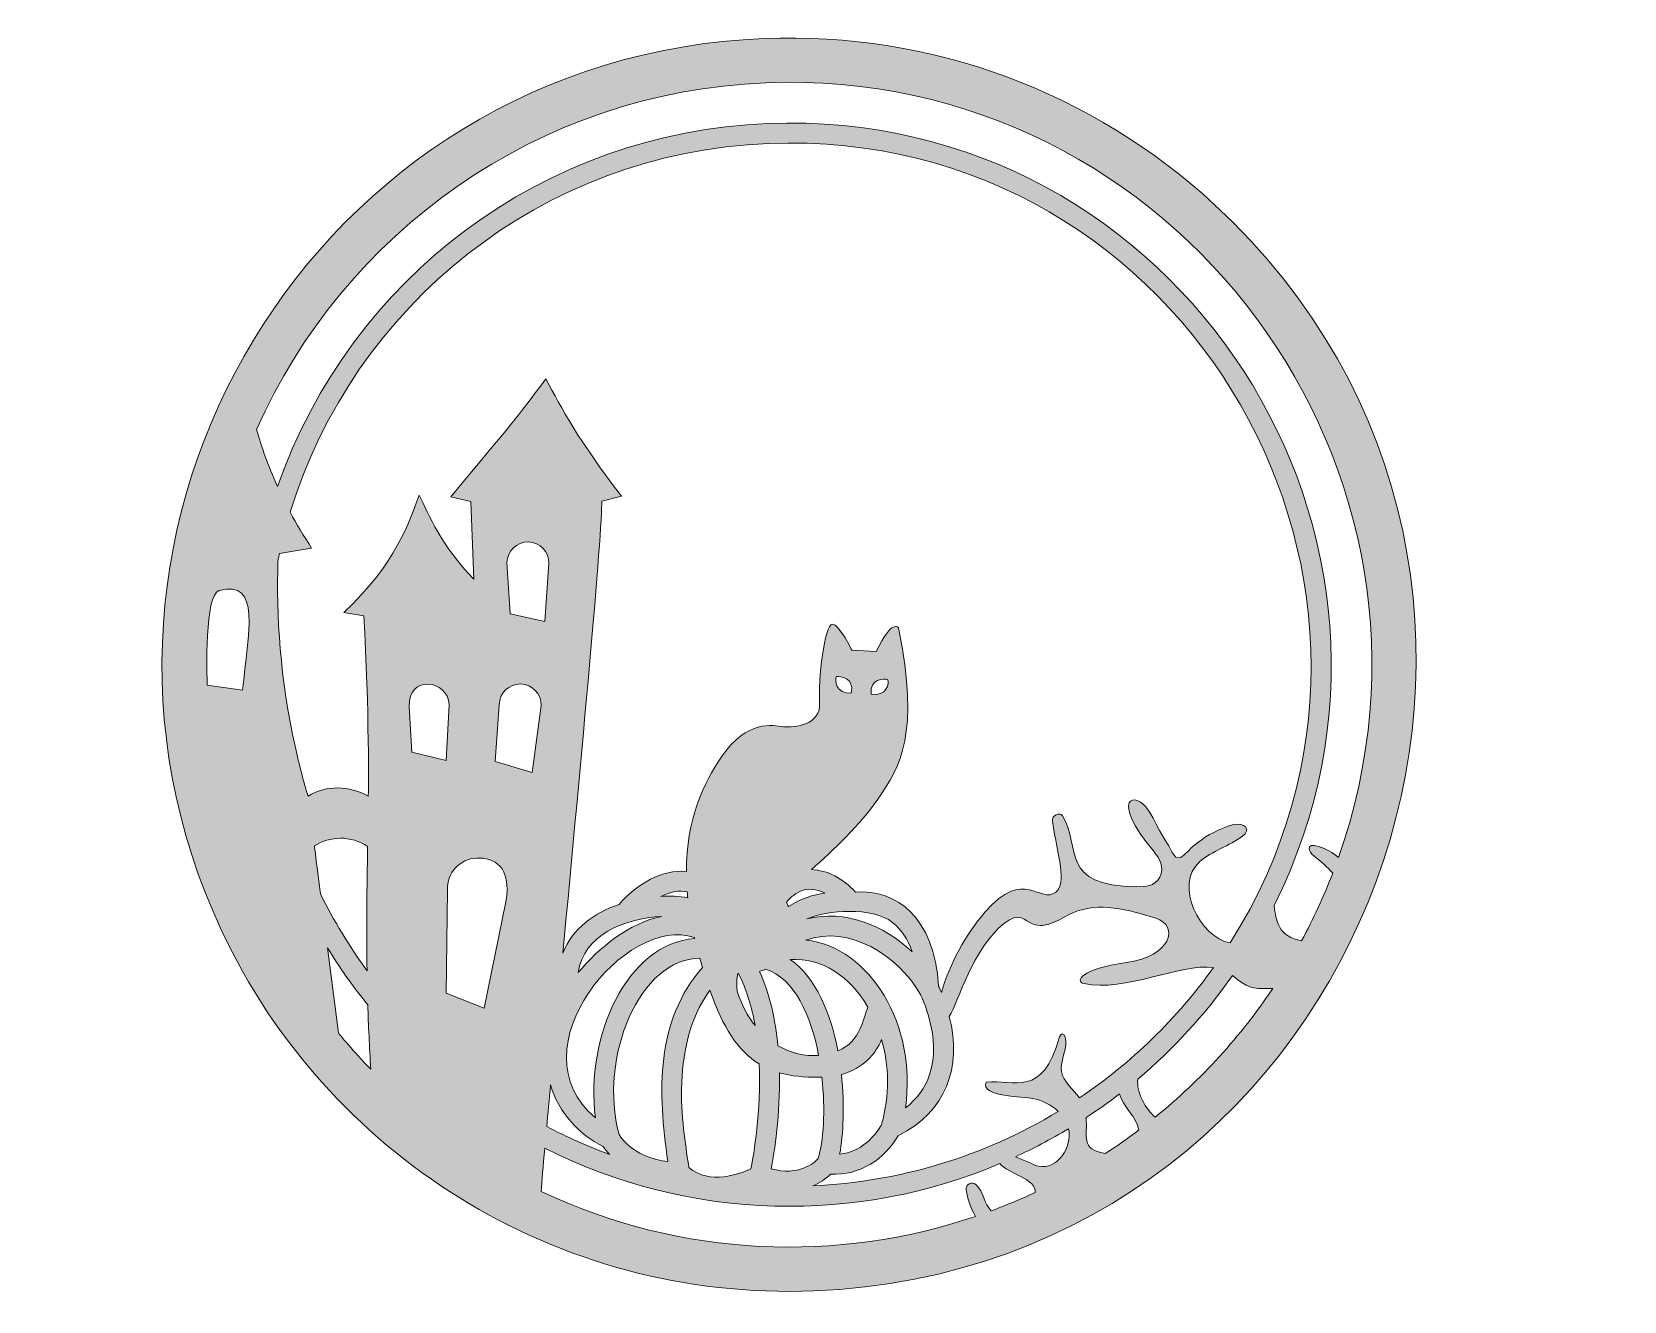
# Model space of a CAD drawing. Header units: inches. Extents: x 396 to 1666, y -1508 to -495.
import ezdxf

# ---------------------------------------------------------------- set-up
doc = ezdxf.new("R2010")
doc.units = ezdxf.units.IN
doc.header["$MEASUREMENT"] = 0
doc.layers.add('Livello 1', color=7, linetype='Continuous')

msp = doc.modelspace()

# ---------------------------------------------------------------- hatches: boundary and pattern name
at = {"layer": 'Livello 1', "true_color": 0xffffff}
h = msp.add_hatch(color=7, dxfattribs=at)
h.dxf.hatch_style = 2
edge = h.paths.add_edge_path()
edge.add_spline(control_points=[(1339.3, -632.7), (1242.4, -543.2), (1114.5, -495.1), (980.2, -500.4), (622, -514.6), (395.7, -890.3), (547.4, -1212.7), (630.5, -1389.3), (813, -1507.8), (1019.9, -1499.6), (1463.1, -1482), (1666.5, -934.9), (1339.3, -632.7)], knot_values=[0, 0, 0, 0, 1, 1, 1, 2, 2, 2, 3, 3, 3, 4, 4, 4, 4], degree=3, periodic=1)
edge = h.paths.add_edge_path()
edge.add_spline(control_points=[(563.8, -1020.3), (563.8, -1020.3), (535.7, -1016.2), (535.7, -1016.2), (535.4, -1007.7), (533.3, -944.2), (545.2, -940.9), (578.7, -931.6), (568.6, -974.3), (563.8, -1020.3)], knot_values=[0, 0, 0, 0, 1, 1, 1, 2, 2, 2, 3, 3, 3, 3], degree=3, periodic=1)
edge = h.paths.add_edge_path()
edge.add_spline(control_points=[(640.3, -1293.7), (640.3, -1293.7), (631.6, -1225.9), (631.6, -1225.9), (641.4, -1241.6), (650.4, -1255), (663.8, -1271.4), (664.3, -1287.7), (665.1, -1304.7), (666.2, -1322.8), (652.5, -1308.7), (641.1, -1294.9), (640.3, -1293.7)], knot_values=[0, 0, 0, 0, 1, 1, 1, 2, 2, 2, 3, 3, 3, 4, 4, 4, 4], degree=3, periodic=1)
edge = h.paths.add_edge_path()
edge.add_spline(control_points=[(663.2, -1244.2), (649.1, -1224.9), (636.7, -1204.3), (626, -1182.7), (626, -1182.6), (621.2, -1144.6), (621.2, -1144.6), (633.8, -1136.6), (650.1, -1136), (663.7, -1145.1), (663.2, -1178), (662.6, -1209.7), (663.2, -1244.2)], knot_values=[0, 0, 0, 0, 1, 1, 1, 2, 2, 2, 3, 3, 3, 4, 4, 4, 4], degree=3, periodic=1)
edge = h.paths.add_edge_path()
edge.add_spline(control_points=[(664.2, -1104.8), (648.3, -1096.6), (631.5, -1095.7), (616.1, -1104.9), (612.4, -1092.5), (609, -1079.6), (606, -1066), (593.8, -1011.2), (590.7, -960.7), (592.1, -917.3), (592.2, -916.3), (592.5, -915.4), (592.7, -914.4), (593, -912.9), (593.3, -911.4), (593.3, -911.4), (593.3, -911.4), (619, -907), (619, -907), (612.6, -897.2), (606.9, -887.7), (601.9, -878.4), (652.3, -714), (802.3, -591.3), (983.5, -584.1), (1318.7, -570.8), (1529.9, -940.7), (1352.1, -1221.9), (1328.2, -1218.2), (1306.9, -1175.5), (1327.7, -1157.2), (1337.4, -1148.8), (1351.5, -1144.5), (1362, -1136.8), (1369, -1131.7), (1363.3, -1125.4), (1354.8, -1127.6), (1330.9, -1134), (1317.8, -1149.5), (1315.4, -1151.8), (1307.7, -1159), (1306, -1148.2), (1301.6, -1142), (1295.3, -1133.2), (1292.2, -1124.5), (1286.8, -1116.2), (1276.1, -1099.8), (1255.3, -1106), (1290.8, -1148.6), (1295.7, -1154.6), (1299.9, -1161.8), (1295.9, -1169.5), (1291.9, -1177.1), (1284.4, -1177.2), (1277.6, -1177.1), (1215.1, -1176.5), (1233.6, -1146.1), (1218.3, -1120.7), (1216.1, -1117), (1209.6, -1120.3), (1210.2, -1124.9), (1214.5, -1153.3), (1221.9, -1174.3), (1213, -1181.4), (1200.4, -1191.6), (1187.8, -1161.2), (1156.6, -1197.3), (1140.5, -1215.9), (1128.5, -1238), (1121.6, -1261.5), (1120.6, -1259.3), (1119.8, -1257.6), (1119.3, -1256.4), (1115.9, -1201.5), (1086.1, -1179.3), (1053, -1181.4), (1043.1, -1170.5), (1030.5, -1163.9), (1017.9, -1163.5), (1035.1, -1148.3), (1057.1, -1127.6), (1070.9, -1107.3), (1089, -1080.6), (1104.4, -1055.7), (1087.4, -970.7), (1087.4, -970.7), (1082.3, -962.6), (1069.6, -989.6), (1069.6, -989.6), (1050, -988.5), (1050, -988.5), (1050, -988.5), (1040.3, -967.5), (1034.4, -967.7), (1028.5, -967.8), (1023.1, -1012.4), (1024.4, -1030.2), (1025.8, -1048), (1004.5, -1050.5), (995.6, -1049.5), (986.7, -1048.5), (967, -1043.3), (946.2, -1073.5), (931.7, -1094.5), (918, -1123.4), (918.1, -1165.1), (898.8, -1163), (879, -1174.9), (864.3, -1191.2), (844.3, -1198.2), (827.3, -1210.3), (819.5, -1230.2), (833.9, -1077.2), (851.4, -890), (850.5, -869.4), (850.5, -869.4), (866.3, -865.5), (866.3, -865.5), (831.1, -820), (818.8, -795.7), (806, -771.9), (781.5, -804.9), (780.2, -805.7), (730, -866.1), (730, -866.1), (746, -869.9), (746, -869.9), (746, -869.9), (748.4, -931.8), (748.4, -931.8), (722.3, -904.9), (712.5, -880.5), (704.9, -864.8), (696.8, -885.7), (686.3, -919.9), (644.7, -958.3), (644.7, -958.3), (660.7, -961), (660.7, -961), (665, -1035.6), (664.4, -1103.5), (664.2, -1104.8)], knot_values=[0, 0, 0, 0, 1, 1, 1, 2, 2, 2, 3, 3, 3, 4, 4, 4, 5, 5, 5, 6, 6, 6, 7, 7, 7, 8, 8, 8, 9, 9, 9, 10, 10, 10, 11, 11, 11, 12, 12, 12, 13, 13, 13, 14, 14, 14, 15, 15, 15, 16, 16, 16, 17, 17, 17, 18, 18, 18, 19, 19, 19, 20, 20, 20, 21, 21, 21, 22, 22, 22, 23, 23, 23, 24, 24, 24, 25, 25, 25, 26, 26, 26, 27, 27, 27, 28, 28, 28, 29, 29, 29, 30, 30, 30, 31, 31, 31, 32, 32, 32, 33, 33, 33, 34, 34, 34, 35, 35, 35, 36, 36, 36, 37, 37, 37, 38, 38, 38, 39, 39, 39, 40, 40, 40, 41, 41, 41, 42, 42, 42, 43, 43, 43, 44, 44, 44, 45, 45, 45, 46, 46, 46, 47, 47, 47, 47], degree=3, periodic=1)
edge = h.paths.add_edge_path()
edge.add_spline(control_points=[(1013.4, -1219.7), (1047.8, -1207.4), (1086.8, -1231.8), (1104.5, -1262.3), (1105.7, -1264.8), (1122, -1297.7), (1112.2, -1327), (1108.8, -1337.4), (1102.3, -1346.3), (1092.9, -1353.6), (1102.4, -1287.5), (1064.6, -1225.4), (1013.4, -1219.7)], knot_values=[0, 0, 0, 0, 1, 1, 1, 2, 2, 2, 3, 3, 3, 4, 4, 4, 4], degree=3, periodic=1)
edge = h.paths.add_edge_path()
edge.add_spline(control_points=[(1073.9, -1366.8), (1072, -1370.3), (1061, -1388.7), (1040.4, -1390.5), (1043.4, -1375), (1044.4, -1351.4), (1041.8, -1326.9), (1059.2, -1322.1), (1069.2, -1310.5), (1073.9, -1299), (1079.8, -1319.7), (1080.4, -1343.5), (1073.9, -1366.8)], knot_values=[0, 0, 0, 0, 1, 1, 1, 2, 2, 2, 3, 3, 3, 4, 4, 4, 4], degree=3, periodic=1)
edge = h.paths.add_edge_path()
edge.add_spline(control_points=[(1023.2, -1394.1), (1020.1, -1397.4), (1007.7, -1408.3), (985.8, -1402.2), (988.3, -1389), (993, -1359.1), (992.3, -1325.6), (1001.6, -1328.2), (1012.1, -1329.3), (1024.3, -1329.2), (1025, -1329.2), (1025.6, -1329.2), (1026.2, -1329.2), (1029.1, -1355.4), (1027.5, -1380.7), (1023.2, -1394.1)], knot_values=[0, 0, 0, 0, 1, 1, 1, 2, 2, 2, 3, 3, 3, 4, 4, 4, 5, 5, 5, 5], degree=3, periodic=1)
edge = h.paths.add_edge_path()
edge.add_spline(control_points=[(918.7, -1181.3), (918.9, -1182.8), (919, -1184.4), (919.2, -1185.9), (912.2, -1184.7), (904.8, -1184.5), (897.6, -1184.9), (905.6, -1180.9), (912.5, -1179.9), (918.7, -1181.3)], knot_values=[0, 0, 0, 0, 1, 1, 1, 2, 2, 2, 3, 3, 3, 3], degree=3, periodic=1)
edge = h.paths.add_edge_path()
edge.add_spline(control_points=[(999.5, -1192.9), (998.8, -1191.8), (998.2, -1190.6), (997.9, -1189.4), (1004.7, -1181.7), (1014, -1175.2), (1028.5, -1182.2), (1019.6, -1183.5), (1009.3, -1186.6), (999.5, -1192.9)], knot_values=[0, 0, 0, 0, 1, 1, 1, 2, 2, 2, 3, 3, 3, 3], degree=3, periodic=1)
edge = h.paths.add_edge_path()
edge.add_spline(control_points=[(1082.6, -1205.6), (1089.5, -1211.1), (1094.8, -1219), (1098.3, -1229.2), (1076, -1208), (1044.5, -1195.1), (1014.2, -1202.9), (1030, -1195.5), (1066.6, -1193.1), (1082.6, -1205.6)], knot_values=[0, 0, 0, 0, 1, 1, 1, 2, 2, 2, 3, 3, 3, 3], degree=3, periodic=1)
edge = h.paths.add_edge_path()
edge.add_spline(control_points=[(991.1, -1304), (989.1, -1283.6), (984.8, -1263), (976.4, -1244.7), (978, -1244.2), (979.7, -1243.6), (981.2, -1242.9), (1004.5, -1250.4), (1017.6, -1279.9), (1023.6, -1311.7), (1012.4, -1312.6), (1001.2, -1309.9), (991.1, -1304)], knot_values=[0, 0, 0, 0, 1, 1, 1, 2, 2, 2, 3, 3, 3, 4, 4, 4, 4], degree=3, periodic=1)
edge = h.paths.add_edge_path()
edge.add_spline(control_points=[(969.6, -1402.2), (961.1, -1406.1), (936.6, -1415.5), (920, -1401.2), (916.4, -1374.1), (902.6, -1307.5), (936.8, -1259.7), (947.4, -1289.7), (959.2, -1308.2), (976.1, -1318.5), (977.8, -1356.2), (971.8, -1391.1), (969.6, -1402.2)], knot_values=[0, 0, 0, 0, 1, 1, 1, 2, 2, 2, 3, 3, 3, 4, 4, 4, 4], degree=3, periodic=1)
edge = h.paths.add_edge_path()
edge.add_spline(control_points=[(903.3, -1396.5), (892.6, -1395.1), (874.7, -1390.4), (864.3, -1374.9), (847.8, -1312.8), (881, -1234.2), (928.9, -1234.2), (929.6, -1236.7), (930.3, -1239.1), (931, -1241.5), (893.5, -1284.1), (895.1, -1340.8), (903.3, -1396.5)], knot_values=[0, 0, 0, 0, 1, 1, 1, 2, 2, 2, 3, 3, 3, 4, 4, 4, 4], degree=3, periodic=1)
edge = h.paths.add_edge_path()
edge.add_spline(control_points=[(959.2, -1246.5), (959.3, -1246.5), (959.5, -1246.5), (959.6, -1246.5), (966.1, -1259.1), (970.3, -1273.3), (972.9, -1287.9), (966.9, -1280.4), (962, -1271.2), (958.7, -1260.5), (958.7, -1260.5), (957.4, -1253.9), (959.2, -1246.5)], knot_values=[0, 0, 0, 0, 1, 1, 1, 2, 2, 2, 3, 3, 3, 4, 4, 4, 4], degree=3, periodic=1)
edge = h.paths.add_edge_path()
edge.add_spline(control_points=[(1001, -1235.3), (1026.4, -1233.3), (1048.9, -1249), (1063, -1273.2), (1059, -1281.7), (1057.8, -1300.2), (1039, -1308.1), (1033.3, -1278.4), (1021.7, -1249.9), (1001, -1235.3)], knot_values=[0, 0, 0, 0, 1, 1, 1, 2, 2, 2, 3, 3, 3, 3], degree=3, periodic=1)
edge = h.paths.add_edge_path()
edge.add_spline(control_points=[(898.5, -1200.8), (872.9, -1205.9), (847.9, -1226), (831.7, -1245.7), (836.2, -1215.5), (868.2, -1202.6), (898.5, -1200.8)], knot_values=[0, 0, 0, 0, 1, 1, 1, 2, 2, 2, 2], degree=3, periodic=1)
edge = h.paths.add_edge_path()
edge.add_spline(control_points=[(924.5, -1217.6), (924.6, -1217.9), (924.7, -1218.2), (924.8, -1218.5), (870.9, -1222.2), (837.1, -1296.7), (845.5, -1361.5), (779.6, -1306.8), (870.2, -1198.8), (924.5, -1217.6)], knot_values=[0, 0, 0, 0, 1, 1, 1, 2, 2, 2, 3, 3, 3, 3], degree=3, periodic=1)
edge = h.paths.add_edge_path()
edge.add_spline(control_points=[(777.4, -959.3), (777.4, -959.3), (774.9, -918.5), (774.9, -918.5), (775.1, -909.3), (782.7, -901.9), (792, -902.1), (801.2, -902.2), (808.6, -909.9), (808.4, -919.1), (808.4, -919.1), (805, -965.5), (805, -965.5), (805, -965.5), (777.4, -959.3), (777.4, -959.3)], knot_values=[0, 0, 0, 0, 1, 1, 1, 2, 2, 2, 3, 3, 3, 4, 4, 4, 5, 5, 5, 5], degree=3, periodic=1)
edge = h.paths.add_edge_path()
edge.add_spline(control_points=[(785.7, -1015.4), (795, -1015.6), (802.4, -1023.2), (802.2, -1032.5), (802.2, -1032.5), (795.1, -1085.9), (795.1, -1085.9), (795.1, -1085.9), (765.5, -1077.3), (765.5, -1077.3), (765.5, -1077.3), (768.7, -1031.9), (768.7, -1031.9), (768.8, -1022.7), (776.5, -1015.3), (785.7, -1015.4)], knot_values=[0, 0, 0, 0, 1, 1, 1, 2, 2, 2, 3, 3, 3, 4, 4, 4, 5, 5, 5, 5], degree=3, periodic=1)
edge = h.paths.add_edge_path()
edge.add_spline(control_points=[(809.7, -1335.3), (816, -1357.3), (832.6, -1374.9), (851.6, -1384.4), (853.1, -1386.7), (854.8, -1388.8), (856.6, -1390.7), (839.6, -1384.5), (822.9, -1377), (806.6, -1368.5), (807.6, -1358.3), (808.6, -1347.2), (809.7, -1335.3)], knot_values=[0, 0, 0, 0, 1, 1, 1, 2, 2, 2, 3, 3, 3, 4, 4, 4, 4], degree=3, periodic=1)
edge = h.paths.add_edge_path()
edge.add_spline(control_points=[(1038, -1009.5), (1040.4, -1009), (1052.6, -1010.2), (1049.6, -1022.6), (1037.3, -1023.6), (1036.1, -1012), (1038, -1009.5)], knot_values=[0, 0, 0, 0, 1, 1, 1, 2, 2, 2, 2], degree=3, periodic=1)
edge = h.paths.add_edge_path()
edge.add_spline(control_points=[(1078.7, -1011.8), (1080.3, -1014.6), (1077.8, -1025.8), (1065.6, -1023.5), (1064.1, -1010.8), (1076.3, -1011), (1078.7, -1011.8)], knot_values=[0, 0, 0, 0, 1, 1, 1, 2, 2, 2, 2], degree=3, periodic=1)
edge = h.paths.add_edge_path()
edge.add_spline(control_points=[(696.8, -1033.3), (695.8, -1008.1), (727.9, -1011.5), (728.8, -1032), (728.8, -1032), (726.4, -1076.4), (726.4, -1076.4), (726.4, -1076.4), (698.9, -1069.8), (698.9, -1069.8), (698.9, -1069.8), (696.8, -1033.3), (696.8, -1033.3)], knot_values=[0, 0, 0, 0, 1, 1, 1, 2, 2, 2, 3, 3, 3, 4, 4, 4, 4], degree=3, periodic=1)
edge = h.paths.add_edge_path()
edge.add_spline(control_points=[(774, -1189.3), (774, -1189.3), (756.6, -1274), (756.6, -1274), (756.6, -1274), (726.4, -1262), (726.4, -1262), (726.4, -1262), (727.3, -1179.8), (727.3, -1179.8), (726.7, -1166.3), (737.3, -1154.8), (750.8, -1154.3), (764.4, -1153.8), (778.8, -1160.6), (774, -1189.3)], knot_values=[0, 0, 0, 0, 1, 1, 1, 2, 2, 2, 3, 3, 3, 4, 4, 4, 5, 5, 5, 5], degree=3, periodic=1)
edge = h.paths.add_edge_path()
edge.add_spline(control_points=[(1196.4, -1421.1), (1185, -1426.4), (1173.3, -1431.3), (1161.4, -1435.7), (1155.4, -1430.2), (1155.7, -1420.9), (1149.1, -1414.8), (1145.9, -1411.9), (1140.7, -1414.7), (1141.4, -1419), (1142.6, -1426.4), (1145.1, -1433.6), (1148.7, -1440.2), (1039.9, -1477.1), (914.8, -1473.6), (802.1, -1420.3), (802.7, -1412.2), (803.8, -1400.4), (805.1, -1385.7), (921.8, -1444.9), (1055.8, -1445.8), (1168.3, -1398.1), (1174.4, -1405.8), (1197.6, -1410.3), (1196.4, -1421.1)], knot_values=[0, 0, 0, 0, 1, 1, 1, 2, 2, 2, 3, 3, 3, 4, 4, 4, 5, 5, 5, 6, 6, 6, 7, 7, 7, 8, 8, 8, 8], degree=3, periodic=1)
edge = h.paths.add_edge_path()
edge.add_spline(control_points=[(1199.2, -1400.2), (1195.2, -1399.4), (1187.5, -1395.1), (1180.7, -1392.6), (1193.9, -1386.6), (1208.8, -1378.8), (1223.1, -1370.2), (1226.2, -1385.1), (1214.3, -1403.1), (1199.2, -1400.2)], knot_values=[0, 0, 0, 0, 1, 1, 1, 2, 2, 2, 3, 3, 3, 3], degree=3, periodic=1)
edge = h.paths.add_edge_path()
edge.add_spline(control_points=[(1217.5, -1324.6), (1216, -1315.5), (1223, -1305.1), (1220.5, -1296.9), (1219.4, -1293.4), (1216.7, -1294.1), (1215.9, -1296.9), (1202.1, -1346.5), (1180, -1330.5), (1157.2, -1333.2), (1152.3, -1344.9), (1188.6, -1344.8), (1194.1, -1346), (1201.8, -1347.6), (1209.3, -1351), (1214.9, -1356.4), (1154.8, -1392.8), (1087.3, -1412.7), (1019.1, -1415.8), (1024.4, -1413.5), (1029.2, -1410.3), (1033.3, -1406.4), (1056.4, -1408), (1076.7, -1394), (1087.1, -1375.8), (1125.4, -1356.6), (1138, -1321.7), (1127.9, -1280.6), (1135.4, -1268.9), (1145.8, -1227), (1172, -1206.2), (1183.7, -1196.9), (1187.8, -1204.2), (1194.7, -1206.9), (1205.3, -1211.2), (1216.1, -1202.6), (1226.5, -1198), (1247.1, -1188.8), (1271, -1195.5), (1292.6, -1202.2), (1312, -1208.4), (1304.8, -1232.9), (1269.2, -1237.7), (1232.5, -1242.7), (1227.9, -1252.8), (1235.3, -1254.4), (1268.2, -1261.5), (1311.7, -1238.2), (1338.8, -1241.6), (1309.7, -1282.3), (1273.4, -1317.6), (1231.8, -1345.6), (1226.8, -1338.6), (1218.9, -1333.1), (1217.5, -1324.6)], knot_values=[0, 0, 0, 0, 1, 1, 1, 2, 2, 2, 3, 3, 3, 4, 4, 4, 5, 5, 5, 6, 6, 6, 7, 7, 7, 8, 8, 8, 9, 9, 9, 10, 10, 10, 11, 11, 11, 12, 12, 12, 13, 13, 13, 14, 14, 14, 15, 15, 15, 16, 16, 16, 17, 17, 17, 18, 18, 18, 18], degree=3, periodic=1)
edge = h.paths.add_edge_path()
edge.add_spline(control_points=[(1252.3, -1390.1), (1232.1, -1386.3), (1238.6, -1376.6), (1237, -1361.4), (1246.2, -1355.4), (1255.1, -1349.1), (1263.8, -1342.4), (1266.2, -1352.3), (1277.7, -1361.1), (1279.2, -1371.2), (1270.5, -1377.8), (1261.5, -1384.1), (1252.3, -1390.1)], knot_values=[0, 0, 0, 0, 1, 1, 1, 2, 2, 2, 3, 3, 3, 4, 4, 4, 4], degree=3, periodic=1)
edge = h.paths.add_edge_path()
edge.add_spline(control_points=[(1292.2, -1361), (1285, -1355.2), (1276.8, -1341.2), (1278.4, -1330.6), (1306.1, -1307.2), (1332, -1279.3), (1353.9, -1248), (1366.8, -1258), (1367, -1258.8), (1386, -1258.4), (1360.6, -1296.2), (1329.3, -1331), (1292.2, -1361)], knot_values=[0, 0, 0, 0, 1, 1, 1, 2, 2, 2, 3, 3, 3, 4, 4, 4, 4], degree=3, periodic=1)
edge = h.paths.add_edge_path()
edge.add_spline(control_points=[(1418.7, -1152.5), (1424.4, -1156.7), (1429.5, -1161.5), (1433.9, -1166.3), (1426.7, -1184.9), (1418.4, -1202.9), (1409, -1220.3), (1391.3, -1217.3), (1388.3, -1204.9), (1387.3, -1192), (1532.7, -899), (1310.8, -555.2), (982.9, -568.2), (804.1, -575.3), (650.2, -691.1), (591.8, -857.9), (584.2, -841.1), (578.8, -825.6), (575.1, -812.3), (644.6, -655.4), (798.9, -543), (981.6, -535.7), (1308.5, -522.8), (1547.3, -845), (1438.5, -1153.9), (1434.1, -1150), (1429, -1146.9), (1422.6, -1145), (1411.8, -1141.7), (1414.8, -1149.6), (1418.7, -1152.5)], knot_values=[0, 0, 0, 0, 1, 1, 1, 2, 2, 2, 3, 3, 3, 4, 4, 4, 5, 5, 5, 6, 6, 6, 7, 7, 7, 8, 8, 8, 9, 9, 9, 10, 10, 10, 10], degree=3, periodic=1)

# ---------------------------------------------------------------- linework, layer by layer
at = {"layer": 'Livello 1', "lineweight": 0}
for points, knots in [([(1339.3, -632.7), (1242.4, -543.2), (1114.5, -495.1), (980.2, -500.4), (622, -514.6), (395.7, -890.3), (547.4, -1212.7), (630.5, -1389.3), (813, -1507.8), (1019.9, -1499.6), (1463.1, -1482), (1666.5, -934.9), (1339.3, -632.7)], [0, 0, 0, 0, 1, 1, 1, 2, 2, 2, 3, 3, 3, 4, 4, 4, 4]), ([(1418.7, -1152.5), (1424.4, -1156.7), (1429.5, -1161.5), (1433.9, -1166.3), (1426.7, -1184.9), (1418.4, -1202.9), (1409, -1220.3), (1391.3, -1217.3), (1388.3, -1204.9), (1387.3, -1192), (1532.7, -899), (1310.8, -555.2), (982.9, -568.2), (804.1, -575.3), (650.2, -691.1), (591.8, -857.9), (584.2, -841.1), (578.8, -825.6), (575.1, -812.3), (644.6, -655.4), (798.9, -543), (981.6, -535.7), (1308.5, -522.8), (1547.3, -845), (1438.5, -1153.9), (1434.1, -1150), (1429, -1146.9), (1422.6, -1145), (1411.8, -1141.7), (1414.8, -1149.6), (1418.7, -1152.5)], [0, 0, 0, 0, 1, 1, 1, 2, 2, 2, 3, 3, 3, 4, 4, 4, 5, 5, 5, 6, 6, 6, 7, 7, 7, 8, 8, 8, 9, 9, 9, 10, 10, 10, 10]), ([(664.2, -1104.8), (648.3, -1096.6), (631.5, -1095.7), (616.1, -1104.9), (612.4, -1092.5), (609, -1079.6), (606, -1066), (593.8, -1011.2), (590.7, -960.7), (592.1, -917.3), (592.2, -916.3), (592.5, -915.4), (592.7, -914.4), (593, -912.9), (593.3, -911.4), (593.3, -911.4), (593.3, -911.4), (619, -907), (619, -907), (612.6, -897.2), (606.9, -887.7), (601.9, -878.4), (652.3, -714), (802.3, -591.3), (983.5, -584.1), (1318.7, -570.8), (1529.9, -940.7), (1352.1, -1221.9), (1328.2, -1218.2), (1306.9, -1175.5), (1327.7, -1157.2), (1337.4, -1148.8), (1351.5, -1144.5), (1362, -1136.8), (1369, -1131.7), (1363.3, -1125.4), (1354.8, -1127.6), (1330.9, -1134), (1317.8, -1149.5), (1315.4, -1151.8), (1307.7, -1159), (1306, -1148.2), (1301.6, -1142), (1295.3, -1133.2), (1292.2, -1124.5), (1286.8, -1116.2), (1276.1, -1099.8), (1255.3, -1106), (1290.8, -1148.6), (1295.7, -1154.6), (1299.9, -1161.8), (1295.9, -1169.5), (1291.9, -1177.1), (1284.4, -1177.2), (1277.6, -1177.1), (1215.1, -1176.5), (1233.6, -1146.1), (1218.3, -1120.7), (1216.1, -1117), (1209.6, -1120.3), (1210.2, -1124.9), (1214.5, -1153.3), (1221.9, -1174.3), (1213, -1181.4), (1200.4, -1191.6), (1187.8, -1161.2), (1156.6, -1197.3), (1140.5, -1215.9), (1128.5, -1238), (1121.6, -1261.5), (1120.6, -1259.3), (1119.8, -1257.6), (1119.3, -1256.4), (1115.9, -1201.5), (1086.1, -1179.3), (1053, -1181.4), (1043.1, -1170.5), (1030.5, -1163.9), (1017.9, -1163.5), (1035.1, -1148.3), (1057.1, -1127.6), (1070.9, -1107.3), (1089, -1080.6), (1104.4, -1055.7), (1087.4, -970.7), (1087.4, -970.7), (1082.3, -962.6), (1069.6, -989.6), (1069.6, -989.6), (1050, -988.5), (1050, -988.5), (1050, -988.5), (1040.3, -967.5), (1034.4, -967.7), (1028.5, -967.8), (1023.1, -1012.4), (1024.4, -1030.2), (1025.8, -1048), (1004.5, -1050.5), (995.6, -1049.5), (986.7, -1048.5), (967, -1043.3), (946.2, -1073.5), (931.7, -1094.5), (918, -1123.4), (918.1, -1165.1), (898.8, -1163), (879, -1174.9), (864.3, -1191.2), (844.3, -1198.2), (827.3, -1210.3), (819.5, -1230.2), (833.9, -1077.2), (851.4, -890), (850.5, -869.4), (850.5, -869.4), (866.3, -865.5), (866.3, -865.5), (831.1, -820), (818.8, -795.7), (806, -771.9), (781.5, -804.9), (780.2, -805.7), (730, -866.1), (730, -866.1), (746, -869.9), (746, -869.9), (746, -869.9), (748.4, -931.8), (748.4, -931.8), (722.3, -904.9), (712.5, -880.5), (704.9, -864.8), (696.8, -885.7), (686.3, -919.9), (644.7, -958.3), (644.7, -958.3), (660.7, -961), (660.7, -961), (665, -1035.6), (664.4, -1103.5), (664.2, -1104.8)], [0, 0, 0, 0, 1, 1, 1, 2, 2, 2, 3, 3, 3, 4, 4, 4, 5, 5, 5, 6, 6, 6, 7, 7, 7, 8, 8, 8, 9, 9, 9, 10, 10, 10, 11, 11, 11, 12, 12, 12, 13, 13, 13, 14, 14, 14, 15, 15, 15, 16, 16, 16, 17, 17, 17, 18, 18, 18, 19, 19, 19, 20, 20, 20, 21, 21, 21, 22, 22, 22, 23, 23, 23, 24, 24, 24, 25, 25, 25, 26, 26, 26, 27, 27, 27, 28, 28, 28, 29, 29, 29, 30, 30, 30, 31, 31, 31, 32, 32, 32, 33, 33, 33, 34, 34, 34, 35, 35, 35, 36, 36, 36, 37, 37, 37, 38, 38, 38, 39, 39, 39, 40, 40, 40, 41, 41, 41, 42, 42, 42, 43, 43, 43, 44, 44, 44, 45, 45, 45, 46, 46, 46, 47, 47, 47, 47]), ([(777.4, -959.3), (777.4, -959.3), (774.9, -918.5), (774.9, -918.5), (775.1, -909.3), (782.7, -901.9), (792, -902.1), (801.2, -902.2), (808.6, -909.9), (808.4, -919.1), (808.4, -919.1), (805, -965.5), (805, -965.5), (805, -965.5), (777.4, -959.3), (777.4, -959.3)], [0, 0, 0, 0, 1, 1, 1, 2, 2, 2, 3, 3, 3, 4, 4, 4, 5, 5, 5, 5]), ([(563.8, -1020.3), (563.8, -1020.3), (535.7, -1016.2), (535.7, -1016.2), (535.4, -1007.7), (533.3, -944.2), (545.2, -940.9), (578.7, -931.6), (568.6, -974.3), (563.8, -1020.3)], [0, 0, 0, 0, 1, 1, 1, 2, 2, 2, 3, 3, 3, 3]), ([(696.8, -1033.3), (695.8, -1008.1), (727.9, -1011.5), (728.8, -1032), (728.8, -1032), (726.4, -1076.4), (726.4, -1076.4), (726.4, -1076.4), (698.9, -1069.8), (698.9, -1069.8), (698.9, -1069.8), (696.8, -1033.3), (696.8, -1033.3)], [0, 0, 0, 0, 1, 1, 1, 2, 2, 2, 3, 3, 3, 4, 4, 4, 4]), ([(785.7, -1015.4), (795, -1015.6), (802.4, -1023.2), (802.2, -1032.5), (802.2, -1032.5), (795.1, -1085.9), (795.1, -1085.9), (795.1, -1085.9), (765.5, -1077.3), (765.5, -1077.3), (765.5, -1077.3), (768.7, -1031.9), (768.7, -1031.9), (768.8, -1022.7), (776.5, -1015.3), (785.7, -1015.4)], [0, 0, 0, 0, 1, 1, 1, 2, 2, 2, 3, 3, 3, 4, 4, 4, 5, 5, 5, 5]), ([(1038, -1009.5), (1040.4, -1009), (1052.6, -1010.2), (1049.6, -1022.6), (1037.3, -1023.6), (1036.1, -1012), (1038, -1009.5)], [0, 0, 0, 0, 1, 1, 1, 2, 2, 2, 2]), ([(1078.7, -1011.8), (1080.3, -1014.6), (1077.8, -1025.8), (1065.6, -1023.5), (1064.1, -1010.8), (1076.3, -1011), (1078.7, -1011.8)], [0, 0, 0, 0, 1, 1, 1, 2, 2, 2, 2]), ([(663.2, -1244.2), (649.1, -1224.9), (636.7, -1204.3), (626, -1182.7), (626, -1182.6), (621.2, -1144.6), (621.2, -1144.6), (633.8, -1136.6), (650.1, -1136), (663.7, -1145.1), (663.2, -1178), (662.6, -1209.7), (663.2, -1244.2)], [0, 0, 0, 0, 1, 1, 1, 2, 2, 2, 3, 3, 3, 4, 4, 4, 4]), ([(774, -1189.3), (774, -1189.3), (756.6, -1274), (756.6, -1274), (756.6, -1274), (726.4, -1262), (726.4, -1262), (726.4, -1262), (727.3, -1179.8), (727.3, -1179.8), (726.7, -1166.3), (737.3, -1154.8), (750.8, -1154.3), (764.4, -1153.8), (778.8, -1160.6), (774, -1189.3)], [0, 0, 0, 0, 1, 1, 1, 2, 2, 2, 3, 3, 3, 4, 4, 4, 5, 5, 5, 5]), ([(918.7, -1181.3), (918.9, -1182.8), (919, -1184.4), (919.2, -1185.9), (912.2, -1184.7), (904.8, -1184.5), (897.6, -1184.9), (905.6, -1180.9), (912.5, -1179.9), (918.7, -1181.3)], [0, 0, 0, 0, 1, 1, 1, 2, 2, 2, 3, 3, 3, 3]), ([(999.5, -1192.9), (998.8, -1191.8), (998.2, -1190.6), (997.9, -1189.4), (1004.7, -1181.7), (1014, -1175.2), (1028.5, -1182.2), (1019.6, -1183.5), (1009.3, -1186.6), (999.5, -1192.9)], [0, 0, 0, 0, 1, 1, 1, 2, 2, 2, 3, 3, 3, 3]), ([(1082.6, -1205.6), (1089.5, -1211.1), (1094.8, -1219), (1098.3, -1229.2), (1076, -1208), (1044.5, -1195.1), (1014.2, -1202.9), (1030, -1195.5), (1066.6, -1193.1), (1082.6, -1205.6)], [0, 0, 0, 0, 1, 1, 1, 2, 2, 2, 3, 3, 3, 3]), ([(1217.5, -1324.6), (1216, -1315.5), (1223, -1305.1), (1220.5, -1296.9), (1219.4, -1293.4), (1216.7, -1294.1), (1215.9, -1296.9), (1202.1, -1346.5), (1180, -1330.5), (1157.2, -1333.2), (1152.3, -1344.9), (1188.6, -1344.8), (1194.1, -1346), (1201.8, -1347.6), (1209.3, -1351), (1214.9, -1356.4), (1154.8, -1392.8), (1087.3, -1412.7), (1019.1, -1415.8), (1024.4, -1413.5), (1029.2, -1410.3), (1033.3, -1406.4), (1056.4, -1408), (1076.7, -1394), (1087.1, -1375.8), (1125.4, -1356.6), (1138, -1321.7), (1127.9, -1280.6), (1135.4, -1268.9), (1145.8, -1227), (1172, -1206.2), (1183.7, -1196.9), (1187.8, -1204.2), (1194.7, -1206.9), (1205.3, -1211.2), (1216.1, -1202.6), (1226.5, -1198), (1247.1, -1188.8), (1271, -1195.5), (1292.6, -1202.2), (1312, -1208.4), (1304.8, -1232.9), (1269.2, -1237.7), (1232.5, -1242.7), (1227.9, -1252.8), (1235.3, -1254.4), (1268.2, -1261.5), (1311.7, -1238.2), (1338.8, -1241.6), (1309.7, -1282.3), (1273.4, -1317.6), (1231.8, -1345.6), (1226.8, -1338.6), (1218.9, -1333.1), (1217.5, -1324.6)], [0, 0, 0, 0, 1, 1, 1, 2, 2, 2, 3, 3, 3, 4, 4, 4, 5, 5, 5, 6, 6, 6, 7, 7, 7, 8, 8, 8, 9, 9, 9, 10, 10, 10, 11, 11, 11, 12, 12, 12, 13, 13, 13, 14, 14, 14, 15, 15, 15, 16, 16, 16, 17, 17, 17, 18, 18, 18, 18]), ([(924.5, -1217.6), (924.6, -1217.9), (924.7, -1218.2), (924.8, -1218.5), (870.9, -1222.2), (837.1, -1296.7), (845.5, -1361.5), (779.6, -1306.8), (870.2, -1198.8), (924.5, -1217.6)], [0, 0, 0, 0, 1, 1, 1, 2, 2, 2, 3, 3, 3, 3]), ([(898.5, -1200.8), (872.9, -1205.9), (847.9, -1226), (831.7, -1245.7), (836.2, -1215.5), (868.2, -1202.6), (898.5, -1200.8)], [0, 0, 0, 0, 1, 1, 1, 2, 2, 2, 2]), ([(1013.4, -1219.7), (1047.8, -1207.4), (1086.8, -1231.8), (1104.5, -1262.3), (1105.7, -1264.8), (1122, -1297.7), (1112.2, -1327), (1108.8, -1337.4), (1102.3, -1346.3), (1092.9, -1353.6), (1102.4, -1287.5), (1064.6, -1225.4), (1013.4, -1219.7)], [0, 0, 0, 0, 1, 1, 1, 2, 2, 2, 3, 3, 3, 4, 4, 4, 4]), ([(640.3, -1293.7), (640.3, -1293.7), (631.6, -1225.9), (631.6, -1225.9), (641.4, -1241.6), (650.4, -1255), (663.8, -1271.4), (664.3, -1287.7), (665.1, -1304.7), (666.2, -1322.8), (652.5, -1308.7), (641.1, -1294.9), (640.3, -1293.7)], [0, 0, 0, 0, 1, 1, 1, 2, 2, 2, 3, 3, 3, 4, 4, 4, 4]), ([(903.3, -1396.5), (892.6, -1395.1), (874.7, -1390.4), (864.3, -1374.9), (847.8, -1312.8), (881, -1234.2), (928.9, -1234.2), (929.6, -1236.7), (930.3, -1239.1), (931, -1241.5), (893.5, -1284.1), (895.1, -1340.8), (903.3, -1396.5)], [0, 0, 0, 0, 1, 1, 1, 2, 2, 2, 3, 3, 3, 4, 4, 4, 4]), ([(991.1, -1304), (989.1, -1283.6), (984.8, -1263), (976.4, -1244.7), (978, -1244.2), (979.7, -1243.6), (981.2, -1242.9), (1004.5, -1250.4), (1017.6, -1279.9), (1023.6, -1311.7), (1012.4, -1312.6), (1001.2, -1309.9), (991.1, -1304)], [0, 0, 0, 0, 1, 1, 1, 2, 2, 2, 3, 3, 3, 4, 4, 4, 4]), ([(1001, -1235.3), (1026.4, -1233.3), (1048.9, -1249), (1063, -1273.2), (1059, -1281.7), (1057.8, -1300.2), (1039, -1308.1), (1033.3, -1278.4), (1021.7, -1249.9), (1001, -1235.3)], [0, 0, 0, 0, 1, 1, 1, 2, 2, 2, 3, 3, 3, 3]), ([(959.2, -1246.5), (959.3, -1246.5), (959.5, -1246.5), (959.6, -1246.5), (966.1, -1259.1), (970.3, -1273.3), (972.9, -1287.9), (966.9, -1280.4), (962, -1271.2), (958.7, -1260.5), (958.7, -1260.5), (957.4, -1253.9), (959.2, -1246.5)], [0, 0, 0, 0, 1, 1, 1, 2, 2, 2, 3, 3, 3, 4, 4, 4, 4]), ([(1292.2, -1361), (1285, -1355.2), (1276.8, -1341.2), (1278.4, -1330.6), (1306.1, -1307.2), (1332, -1279.3), (1353.9, -1248), (1366.8, -1258), (1367, -1258.8), (1386, -1258.4), (1360.6, -1296.2), (1329.3, -1331), (1292.2, -1361)], [0, 0, 0, 0, 1, 1, 1, 2, 2, 2, 3, 3, 3, 4, 4, 4, 4]), ([(969.6, -1402.2), (961.1, -1406.1), (936.6, -1415.5), (920, -1401.2), (916.4, -1374.1), (902.6, -1307.5), (936.8, -1259.7), (947.4, -1289.7), (959.2, -1308.2), (976.1, -1318.5), (977.8, -1356.2), (971.8, -1391.1), (969.6, -1402.2)], [0, 0, 0, 0, 1, 1, 1, 2, 2, 2, 3, 3, 3, 4, 4, 4, 4]), ([(1073.9, -1366.8), (1072, -1370.3), (1061, -1388.7), (1040.4, -1390.5), (1043.4, -1375), (1044.4, -1351.4), (1041.8, -1326.9), (1059.2, -1322.1), (1069.2, -1310.5), (1073.9, -1299), (1079.8, -1319.7), (1080.4, -1343.5), (1073.9, -1366.8)], [0, 0, 0, 0, 1, 1, 1, 2, 2, 2, 3, 3, 3, 4, 4, 4, 4]), ([(1023.2, -1394.1), (1020.1, -1397.4), (1007.7, -1408.3), (985.8, -1402.2), (988.3, -1389), (993, -1359.1), (992.3, -1325.6), (1001.6, -1328.2), (1012.1, -1329.3), (1024.3, -1329.2), (1025, -1329.2), (1025.6, -1329.2), (1026.2, -1329.2), (1029.1, -1355.4), (1027.5, -1380.7), (1023.2, -1394.1)], [0, 0, 0, 0, 1, 1, 1, 2, 2, 2, 3, 3, 3, 4, 4, 4, 5, 5, 5, 5]), ([(809.7, -1335.3), (816, -1357.3), (832.6, -1374.9), (851.6, -1384.4), (853.1, -1386.7), (854.8, -1388.8), (856.6, -1390.7), (839.6, -1384.5), (822.9, -1377), (806.6, -1368.5), (807.6, -1358.3), (808.6, -1347.2), (809.7, -1335.3)], [0, 0, 0, 0, 1, 1, 1, 2, 2, 2, 3, 3, 3, 4, 4, 4, 4]), ([(1252.3, -1390.1), (1232.1, -1386.3), (1238.6, -1376.6), (1237, -1361.4), (1246.2, -1355.4), (1255.1, -1349.1), (1263.8, -1342.4), (1266.2, -1352.3), (1277.7, -1361.1), (1279.2, -1371.2), (1270.5, -1377.8), (1261.5, -1384.1), (1252.3, -1390.1)], [0, 0, 0, 0, 1, 1, 1, 2, 2, 2, 3, 3, 3, 4, 4, 4, 4]), ([(1199.2, -1400.2), (1195.2, -1399.4), (1187.5, -1395.1), (1180.7, -1392.6), (1193.9, -1386.6), (1208.8, -1378.8), (1223.1, -1370.2), (1226.2, -1385.1), (1214.3, -1403.1), (1199.2, -1400.2)], [0, 0, 0, 0, 1, 1, 1, 2, 2, 2, 3, 3, 3, 3]), ([(1196.4, -1421.1), (1185, -1426.4), (1173.3, -1431.3), (1161.4, -1435.7), (1155.4, -1430.2), (1155.7, -1420.9), (1149.1, -1414.8), (1145.9, -1411.9), (1140.7, -1414.7), (1141.4, -1419), (1142.6, -1426.4), (1145.1, -1433.6), (1148.7, -1440.2), (1039.9, -1477.1), (914.8, -1473.6), (802.1, -1420.3), (802.7, -1412.2), (803.8, -1400.4), (805.1, -1385.7), (921.8, -1444.9), (1055.8, -1445.8), (1168.3, -1398.1), (1174.4, -1405.8), (1197.6, -1410.3), (1196.4, -1421.1)], [0, 0, 0, 0, 1, 1, 1, 2, 2, 2, 3, 3, 3, 4, 4, 4, 5, 5, 5, 6, 6, 6, 7, 7, 7, 8, 8, 8, 8])]:
    msp.add_open_spline(points, degree=3, knots=knots, dxfattribs=at)

doc.saveas('drawing.dxf')
